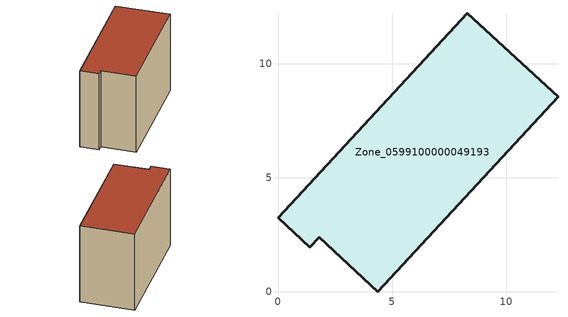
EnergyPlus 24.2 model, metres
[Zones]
Zone_0599100000049193
 floor ground (C_G): 1.8,2.39 1.39,1.95 0,3.24 8.28,12.21 12.26,8.54 4.36,0 z0
 wall outside (C_F): 8.28,12.21 0,3.24 1.39,1.95 1.8,2.39 4.36,0 12.26,8.54 8.28,12.21 z0:8.46
 roof outside (C_R): 4.36,0 12.26,8.54 8.28,12.21 0,3.24 1.39,1.95 1.8,2.39 z8.46
[BUILDING]
Pand.0599100000049193: North Axis=0; Terrain=City; Loads Convergence Tolerance Value=0.04; Temperature Convergence Tolerance Value=0.4; Solar Distribution=FullExterior; Maximum Number of Warmup Days=25; Minimum Number of Warmup Days=1
[Site:Location]
Rotterdam.The.Hague.AP_ZH_NLD Design_Conditions: Latitude=51.96; Longitude=4.45; Time Zone=1; Elevation=-4.5
[SITE:GROUNDTEMPERATURE:BUILDINGSURFACE]
18, 18, 18, 18, 18, 18, 18, 18, 18, 18, 18, 18
[MATERIAL] Thermal Absorptance=0.9; Solar Absorptance=0.7; Visible Absorptance=0.7
Name | Roughness | Thickness | Conductivity | Density | Specific Heat
G.TI.1975-1991 | MediumSmooth | 0.15 | 0.288461 | 540 | 1210
F.TI.1975-1991 | Rough | 0.3 | 0.230769 | 1920 | 840
R.TI.1975-1991 | MediumRough | 0.2 | 0.153846 | 1500 | 1000
[CONSTRUCTION]
C_G: G.TI.1975-1991
C_F: F.TI.1975-1991
C_R: R.TI.1975-1991
[ZONE]
Zone_0599100000049193: Type=1; Multiplier=1; Ceiling Height=Autocalculate; Volume=Autocalculate; Floor Area=autocalculate; Part of Total Floor Area=Yes
[ZONEINFILTRATION:DESIGNFLOWRATE]
Infil_Zone_0599100000049193: Zone or ZoneList or Space or SpaceList=Zone_0599100000049193; Schedule=AlwaysOn; Design Flow Rate Calculation Method=Flow/Area; Flow Rate per Floor Area=0.003; Constant Term Coefficient=1; Temperature Term Coefficient=0; Velocity Term Coefficient=0; Velocity Squared Term Coefficient=0
[HVACTEMPLATE:ZONE:IDEALLOADSAIRSYSTEM]
Zone_0599100000049193: Maximum Heating Supply Air Temperature=50; Minimum Cooling Supply Air Temperature=13; Maximum Heating Supply Air Humidity Ratio=0.0156; Minimum Cooling Supply Air Humidity Ratio=0.0077; Heating Limit=NoLimit; Cooling Limit=NoLimit; Dehumidification Control Type=ConstantSensibleHeatRatio; Cooling Sensible Heat Ratio=0.7; Dehumidification Setpoint=60; Humidification Control Type=None; Humidification Setpoint=30; Outdoor Air Method=None; Outdoor Air Flow Rate per Person=0.00944; Outdoor Air Flow Rate per Zone Floor Area=0; Outdoor Air Flow Rate per Zone=0; Demand Controlled Ventilation Type=None; Outdoor Air Economizer Type=NoEconomizer; Heat Recovery Type=None; Sensible Heat Recovery Effectiveness=0.7; Latent Heat Recovery Effectiveness=0.65
[ZONECONTROL:THERMOSTAT]
ThermostatControl_Zone_0599100000049193: Zone or ZoneList=Zone_0599100000049193; Control Type Schedule=DualSetpointControlType; Control 1=Thermostat_Zone_0599100000049193; Temperature Difference Between Cutout And Setpoint=0
[THERMOSTATSETPOINT:DUALSETPOINT]
Thermostat_Zone_0599100000049193: Heating Setpoint Temperature Schedule=HeatingSetpoint_Zone_0599100000049193; Cooling Setpoint Temperature Schedule=CoolingSetpoint_Zone_0599100000049193
[SCHEDULE:COMPACT]
HeatingSetpoint_Zone_0599100000049193: Through: 12/31, For: AllDays, Until: 24:00, 21
CoolingSetpoint_Zone_0599100000049193: Through: 12/31, For: AllDays, Until: 24:00, 24
DualSetpointControlType: Through: 12/31, For: AllDays, Until: 24:00, 4
AlwaysOn: Through: 12/31, For: AllDays, Until: 24:00, 1
